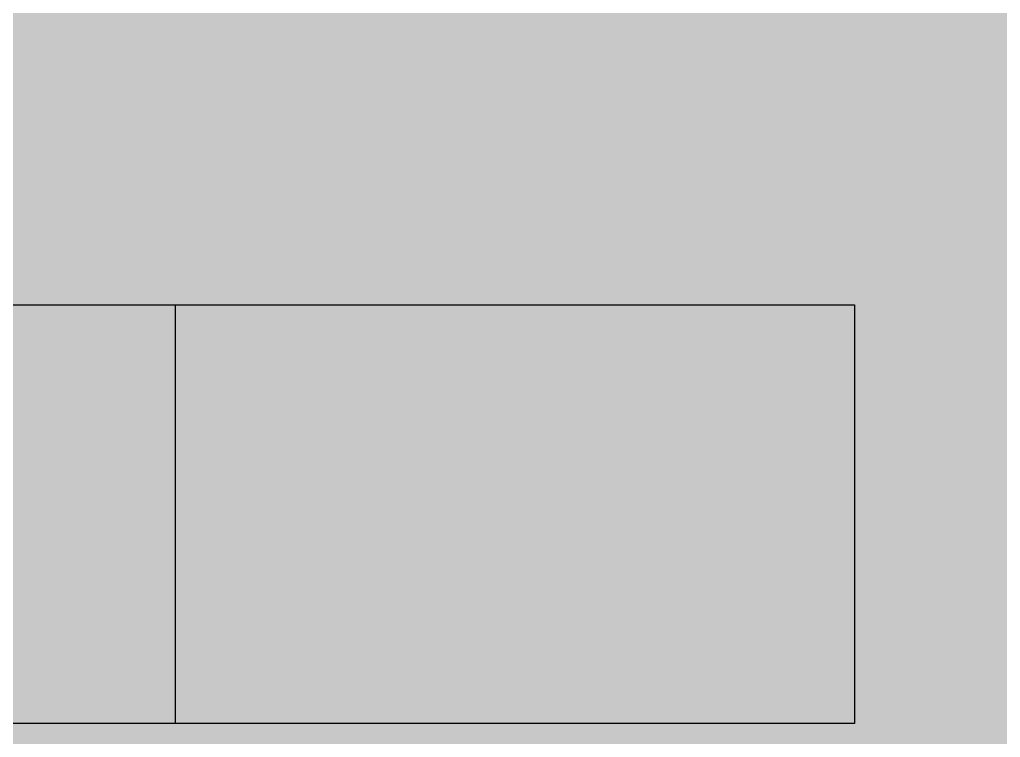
# Model space of a CAD drawing. Header units: inches. Extents: x -3 to 117, y 0 to 53.
# Drawn here: x 9.798 to 11.674, y 10.316 to 11.688 of the extents above; entities that cross this region are included whole.
import ezdxf

# ---------------------------------------------------------------- set-up
doc = ezdxf.new("R2010")
doc.units = ezdxf.units.IN
for name, color, linetype in [('Bottom Layer', 5, 'Continuous'), ('Bottom Solder', 6, 'Continuous'), ('GND', 76, 'Continuous'), ('Mechanical 10', 56, 'Continuous'), ('Mechanical 9', 56, 'Continuous'), ('Multi-Layer', 9, 'Continuous'), ('Pad Holes', 156, 'Continuous'), ('Power', 16, 'Continuous'), ('Top Layer', 1, 'Continuous'), ('Top Solder', 216, 'Continuous')]:
    doc.layers.add(name, color=color, linetype=linetype)

# ---------------------------------------------------------------- blocks, each defined once
blk = doc.blocks.new('SW_TH_3P_P4_70_L11_1_W12_7_45')
at = {"layer": 'Bottom Layer'}
h = blk.add_hatch(color=5, dxfattribs=at)
edge = h.paths.add_edge_path()
edge.add_arc((4.699, 0), 1.49987, 0, 360)
at = {"layer": 'Bottom Solder'}
h = blk.add_hatch(color=6, dxfattribs=at)
edge = h.paths.add_edge_path()
edge.add_arc((4.699, 0), 1.60147, 0, 360)
at = {"layer": 'GND'}
h = blk.add_hatch(color=76, dxfattribs=at)
edge = h.paths.add_edge_path()
edge.add_arc((4.699, 0), 1.49987, 0, 360)
at = {"layer": 'Multi-Layer'}
h = blk.add_hatch(color=9, dxfattribs=at)
edge = h.paths.add_edge_path()
edge.add_arc((4.699, 0), 1.49987, 0, 360)
at = {"layer": 'Pad Holes'}
h = blk.add_hatch(color=7, dxfattribs=at)
edge = h.paths.add_edge_path()
edge.add_arc((4.699, 0), 0.90043, 0, 360)
at = {"layer": 'Power'}
h = blk.add_hatch(color=16, dxfattribs=at)
edge = h.paths.add_edge_path()
edge.add_arc((4.699, 0), 1.49987, 0, 360)
at = {"layer": 'Top Layer'}
h = blk.add_hatch(color=1, dxfattribs=at)
edge = h.paths.add_edge_path()
edge.add_arc((4.699, 0), 1.49987, 0, 360)
at = {"layer": 'Top Solder'}
h = blk.add_hatch(color=216, dxfattribs=at)
edge = h.paths.add_edge_path()
edge.add_arc((4.699, 0), 1.60147, 0, 360)
at = {"layer": 'Mechanical 10'}
for p, q in [((4.30022, -4.34848), (4.30022, 0.65024)), ((4.30022, 0.65024), (5.10032, 0.65024)), ((5.10032, 0.65024), (5.10032, -4.34848))]:
    blk.add_line(p, q, dxfattribs=at)
at = {"layer": 'Mechanical 9'}
for p, q in [((4.30022, -0.6477), (4.30022, 0.65024)), ((4.30022, 0.65024), (5.10032, 0.65024)), ((5.10032, 0.65024), (5.10032, -0.6477)), ((5.10032, -0.6477), (4.30022, -0.6477)), ((4.30022, -0.6477), (4.30022, -0.6477))]:
    blk.add_line(p, q, dxfattribs=at)

msp = doc.modelspace()

# ---------------------------------------------------------------- block references
at = {"rotation": 270}
msp.add_blockref('SW_TH_3P_P4_70_L11_1_W12_7_45', (10.7442, 15.4432), dxfattribs=at)

doc.saveas('drawing.dxf')
